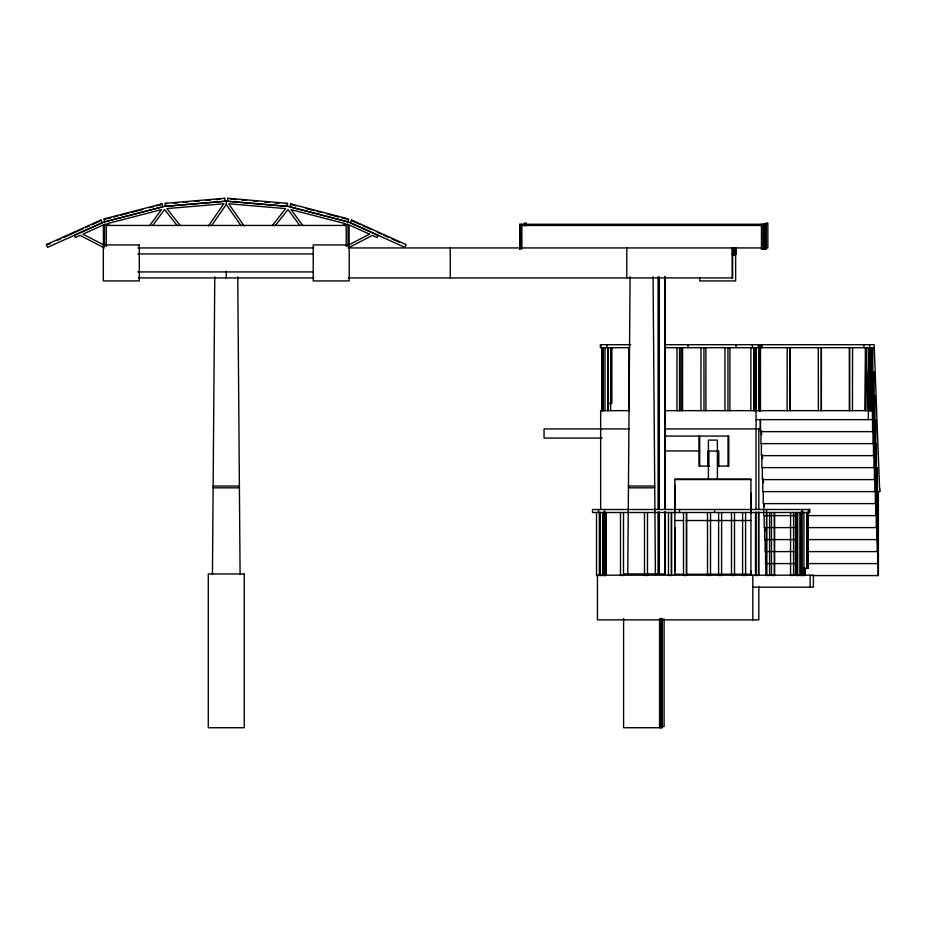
<?xml version="1.0" encoding="UTF-8"?>
<svg xmlns="http://www.w3.org/2000/svg" width="926" height="926" viewBox="0 0 926 926"><rect width="100%" height="100%" fill="white"/><g stroke="black" fill="none" stroke-linecap="round" stroke-linejoin="round"><path stroke-width="1.39" d="M674.857 571.099L674.857 511.835M674.857 510.423L674.857 479.089L750.94 479.089L750.94 575.173L750.94 571.099M708.402 479.089L708.402 440.105L717.395 440.105L717.395 479.089M865.521 347.69L865.416 410.658L865.741 347.69L865.521 410.658L865.521 347.69L868.414 410.658M212.448 574.537L214.774 276.839M627.759 574.537L630.085 276.839M286.03 203.836L286.076 203.234M292.072 204.264L291.921 204.843L296.054 205.919M347.053 219.184L347.204 218.594M208.373 226.002L223.826 203.778L166.888 208.593L180.234 225.527M211.579 225.597L226.268 204.472L226.268 201.162L288.171 206.405L348.326 221.962L378.132 235.343L377.148 237.531L372.379 235.389L348.222 247.936M149.607 225.608L161.564 209.6L107.289 223.641L109.511 225.354M152.836 225.296L164.585 209.554L176.993 225.296M272.302 225.527L285.648 208.593L228.71 203.778L244.163 226.002M275.543 225.296L287.951 209.554L299.7 225.296M343.025 225.354L345.248 223.641L290.972 209.6L302.929 225.608M50.513 243.434L47.909 244.603L47.666 244.059M56.995 240.505L60.896 238.746M63.489 237.577L82.97 228.78M85.562 227.611L89.452 225.851M92.056 224.682L99.846 221.164M106.86 218.825L110.993 217.749M113.748 217.031L117.891 215.955M120.646 215.237L128.911 213.084M131.666 212.367L142.697 209.507M149.595 207.713L153.728 206.637M156.482 205.919L160.615 204.843L160.464 204.264M173.602 203.234L177.861 202.875M183.545 202.389L187.804 202.03M194.9 201.417L199.148 201.058M206.243 200.456L210.503 200.097M216.186 199.611L220.446 199.252M226.268 201.162L164.365 206.405L104.21 221.962L74.404 235.343L75.376 237.531L80.157 235.389L104.314 247.936M524.371 224.254L519.775 224.254L519.775 249.14M526.165 224.254L766.045 224.254M106.328 225.446L346.208 225.446M762.005 225.446L521.581 225.446L521.581 247.936M138.113 247.936L313.798 247.936M348.616 247.936L762.005 247.936M766.045 247.936L767.851 247.936L767.851 223.05L766.045 223.05L766.045 249.14L761.461 249.14L761.461 224.254M137.87 253.932L313.289 253.932M732.628 255.437L732.512 247.936M733.357 255.437L733.473 247.936L733.357 255.437L732.153 254.233M732.941 249.14L732.941 254.233L734.26 255.437L734.26 247.936M137.87 271.931L313.289 271.931M138.564 277.927L313.96 277.927M348.326 277.927L732.64 277.927L732.64 247.936M630.745 344.692L600.372 344.692L600.372 347.69L629.587 347.69M664.671 344.692L874.144 344.692L879.7 491.613L877.304 491.613M664.671 347.69L874.144 347.69M607.688 403.481L611.797 403.481L611.797 347.69M629.437 410.658L600.661 410.658L600.661 509.219M665.4 410.658L872.859 410.658M756.021 419.652L872.558 419.652L872.558 431.643M629.425 428.935L544.048 428.935L544.048 438.079L602.027 438.079M665.4 428.935L760.35 428.935L760.35 419.096M761.704 434.641L761.241 430.648M873.785 434.641L872.859 422.65L872.801 347.69M665.285 436.077L728.797 436.077L728.797 466.056L717.719 466.056M876.413 443.635L876.413 506.615M665.285 450.95L699.709 450.95M762.63 458.636L762.167 454.631M874.711 458.636L873.785 446.645L873.727 371.673L873.635 434.641M709.409 466.056L698.922 466.056L698.922 436.077M877.339 467.63L877.489 542.59L878.415 554.593M674.857 479.541L750.94 479.541M763.556 482.62L763.093 478.626M875.637 482.62L874.711 470.628L874.665 395.668L874.561 458.636M213.142 486.034L239.394 486.034M628.453 486.034L654.717 486.034M213.142 487.828L239.394 487.828M628.453 487.828L654.717 487.828M764.482 506.615L764.019 503.941M795.793 515.608L763.718 515.608L763.718 503.617M807.287 515.608L876.262 515.608L876.262 527.6M674.857 520.516L683.469 520.516M686.34 520.516L750.94 520.516M796.256 527.6L764.182 527.6L764.182 515.608M807.287 527.6L876.725 527.6L876.725 539.592M765.408 530.598L764.945 527.936M877.489 530.598L875.637 494.611L875.591 419.652L875.487 482.62M796.256 539.592L764.644 539.592L764.644 527.6M807.75 539.592L877.188 539.592L877.188 551.595M795.747 551.595L765.107 551.595L765.107 539.592M807.24 551.595L877.651 551.595L877.651 563.587M766.334 554.593L765.871 551.919M796.21 563.587L765.57 563.587L765.57 551.595M807.24 563.587L878.114 563.587L878.114 575.578M804 568.286L808.109 568.286L808.109 512.495M623.592 573.97L665.343 573.97L665.343 511.939M674.857 574.247L683.469 574.247M686.34 574.247L750.94 574.247M671.466 575.463L671.466 512.495L671.489 575.463L668.468 575.463L668.468 512.495M686.513 575.463L686.513 512.495L686.536 575.463L683.515 575.463L683.515 512.495M734.492 575.463L731.494 575.463L731.517 512.495M755.477 575.463L758.498 575.463L758.498 512.495M766.566 509.497L766.578 575.463L769.599 575.463L769.599 512.495M774.472 575.463L774.472 512.495L774.495 575.463L771.474 575.463L771.497 512.495M801.939 575.463L803.942 575.463M812.009 575.578L878.415 575.578L878.369 491.613M752.826 587.165L813.422 587.165L813.422 575.173L597.444 575.173L597.444 619.876L758.822 619.876L758.822 586.714M661.685 726.516L664.092 726.516L664.092 618.753M230.678 199.125L236.35 199.611M242.033 200.097L246.281 200.456M253.388 201.058L257.636 201.417M264.732 202.03L268.991 202.389M274.675 202.875L278.923 203.234M305.696 208.431L313.972 210.572M316.727 211.29L320.859 212.367M327.758 214.161L338.789 217.031M341.544 217.749L345.676 218.825M352.69 221.164L360.48 224.682M363.073 225.851L370.863 229.37M377.357 232.299L381.257 234.058M383.85 235.227L389.047 237.577M391.64 238.746L399.43 242.265M733.056 254.233L734.26 255.437M226.268 204.472L240.957 225.597M105.332 218.594L105.483 219.184M166.46 203.234L166.506 203.836M653.073 276.839L655.411 574.537M237.762 276.839L240.089 574.537M879.7 488.615L879.7 491.613M878.265 491.613L878.265 554.593M875.799 515.608L875.799 503.617L763.255 503.617L763.255 491.613M875.336 503.617L875.336 491.613L762.793 491.613L762.793 479.622M874.873 491.613L874.873 479.622L762.33 479.622L762.33 467.63M874.41 479.622L874.41 467.63L761.855 467.63L761.855 455.638M873.947 467.63L873.947 455.638L761.392 455.638L761.392 443.635M873.484 455.638L873.484 443.635L760.929 443.635L760.929 431.643M873.021 443.635L873.021 431.643L760.466 431.643L760.466 419.652M872.396 410.658L872.396 419.652M871.736 347.69L871.736 410.658M871.632 347.69L871.632 410.658M870.66 347.69L870.66 410.658M870.556 347.69L870.556 410.658M869.653 344.692L869.653 347.69M869.583 347.69L869.491 410.658M868.519 347.69L868.519 410.658M868.414 347.69L868.368 419.652M863.9 344.692L863.854 347.69M852.557 347.69L852.452 410.658M849.559 347.69L849.559 410.658M849.455 347.69L849.455 410.658M821.385 347.69L821.385 410.658M821.281 347.69L821.281 410.658M818.283 347.69L818.387 410.658M810.157 575.173L810.157 587.165M809.509 509.497L809.509 512.495M809.058 509.497L809.174 512.495M808.919 509.497L808.919 512.495M808.467 509.497L808.467 512.495M808.004 512.495L808.004 568.286M807.414 512.495L807.414 568.286M806.997 512.495L806.997 568.286M804.983 568.309L804.983 575.463M804.798 568.309L804.96 575.463M804.625 568.309L804.601 575.463M804.416 568.309L804.439 575.463M804.324 568.309L804.3 575.463M804.115 568.309L804.138 575.463M803.942 512.495L803.965 575.463M802.472 509.497L802.657 512.495M802.356 509.497L802.356 512.495M801.87 575.463L801.696 509.497L801.661 575.463M801.36 512.495L801.314 575.463M801.291 512.495L801.21 575.463M800.77 512.495L800.793 575.463M800.62 512.495L800.596 575.463M800.434 512.495L800.411 575.463M800.226 512.495L800.249 575.463L795.469 575.463L795.48 512.495M797.622 512.495L797.599 575.463M797.413 512.495L797.436 575.463M797.251 512.495L797.228 575.463M793.559 512.495L793.582 575.463L790.561 575.463L790.561 512.495M790.214 347.69L790.214 410.658M790.11 347.69L790.11 410.658M787.216 347.69L787.123 410.658M766.601 512.495L766.601 575.463M766.033 563.587L766.033 575.578M765.918 224.254L765.918 249.14M765.258 224.254L765.258 249.14M765.131 224.254L765.131 249.14M764.425 224.254L764.286 249.14M763.383 224.254L763.383 249.14M763.255 224.254L763.255 249.14M762.005 344.692L762.005 347.69M761.334 344.692L761.334 347.69M760.674 344.692L760.674 347.69M760.443 347.69L760.466 410.658M760.35 344.692L760.292 410.658M760.084 347.69L760.107 410.658M760.003 344.692L759.899 410.658M759.679 344.692L759.783 410.658M759.598 347.69L759.621 410.658M759.436 347.69L759.413 410.658M759.239 347.69L759.123 410.658M759.019 344.692L758.95 410.658M758.822 428.935L758.822 509.219M758.822 512.09L758.822 575.173M758.359 344.692L758.359 347.69M756.033 509.219L756.056 347.69L755.952 410.658M756.033 512.09L756.033 575.173M755.477 512.495L755.5 575.463M754.123 347.69L754.1 410.658M753.868 347.69L753.914 410.658M752.815 575.173L752.815 619.876M752.363 344.692L752.363 347.69M750.893 347.69L750.87 410.658M750.94 493.222L750.94 510.099M750.94 511.812L750.94 513.536M745.58 512.495L745.604 575.463L742.583 575.463L742.606 512.495M736.066 247.994L736.066 254.233L734.862 253.041L734.862 247.936M736.077 344.692L736.031 347.69M735.638 247.821L735.638 280.925L699.662 280.925L699.662 278.043M734.492 512.495L734.515 575.463M734.144 247.936L734.144 255.437M732.165 247.936L732.165 277.927M729.908 347.69L729.885 410.658M728.01 436.077L728.01 466.056M727.94 347.69L727.963 410.658M724.965 347.69L724.942 410.658M721.62 512.495L721.597 575.463L718.599 575.463L718.622 512.495M718.796 466.056L718.796 451.066L708.02 451.066L708.02 466.056M718.02 451.066L718.02 466.056M714.594 509.497L714.594 512.495M710.531 512.495L710.508 575.463L707.51 575.463L707.51 512.495M708.807 451.066L708.807 466.056M705.89 347.69L705.913 410.658M703.957 347.69L703.98 410.658M700.982 347.69L700.959 410.658M699.709 436.077L699.709 466.056M688.053 344.692L688.053 347.69M682.578 347.69L682.555 410.658M681.906 347.69L681.906 410.658M679.962 347.69L679.985 410.658M679.545 347.69L679.545 410.658M679.557 509.497L679.51 512.495M676.987 347.69L676.964 410.658M674.857 485.178L674.857 510.099M674.857 511.8L674.857 513.536M674.857 527.6L674.857 575.173M665.343 276.793L665.343 509.057M664.718 276.793L664.718 509.057M664.718 511.939L664.718 573.97M662.229 618.51L662.229 727.72L623.592 727.72L623.592 618.51M661.442 618.51L661.442 727.72M660.608 618.51L660.608 727.72M659.578 618.51L659.578 727.72M659.324 276.793L659.324 509.057M659.324 511.939L659.324 573.97M658.039 276.793L658.039 509.057M658.039 511.939L658.039 573.97M647.505 512.495L647.482 575.463L644.484 575.463L644.484 512.495M628.986 347.69L629.009 410.658M626.786 247.936L626.786 277.927M623.511 512.495L623.487 575.463L620.489 575.463L620.489 512.495M611.38 347.69L611.38 403.481M611.091 347.69L611.091 403.481M610.685 347.69L610.604 410.658M608.093 410.658L608.023 347.69L608 410.658M606.993 344.692L606.993 347.69M606.113 512.495L606.09 575.463M605.905 512.495L605.928 575.463M605.731 512.495L605.743 575.463M605.569 575.463L605.546 512.495L605.43 575.463M605.268 512.495L605.245 575.463M605.025 347.69L605.002 410.658M605.083 512.495L605.06 575.463M604.782 512.495L604.898 575.463M604.597 512.495L604.574 575.463M604.47 509.497L604.389 575.463M604.215 512.495L604.238 575.463M604.099 512.495L604.122 575.463M603.914 512.495L603.937 575.463M603.752 512.495L603.567 575.463M603.544 512.495L603.382 575.463M603.358 512.495L603.208 575.463M603.104 347.69L603.127 410.658M603.023 512.495L603 575.463L600.002 575.463L600.002 512.495M602.919 347.69L602.942 410.658M602.745 347.69L602.768 410.658M602.56 347.69L602.583 410.658M602.317 347.69L602.294 410.658M602.143 347.69L602.12 410.658M601.958 347.69L601.935 410.658M601.043 344.692L600.997 347.69M600.361 512.495L600.384 575.463M600.175 512.495L600.198 575.463M599.527 512.495L599.527 575.463L596.506 575.463L596.506 512.495M599.504 512.495L599.504 575.463M598.474 509.497L598.474 512.495M526.165 225.817L526.165 223.05L524.359 223.05L524.359 225.817M521.581 224.254L521.581 249.14M519.914 224.254L519.914 249.14M450.256 247.936L450.256 277.927M348.014 246.374L348.014 224.254L346.208 224.254L346.208 246.536M226.268 271.295L226.268 277.927M106.328 246.536L106.328 224.254L104.522 224.254L104.522 246.374M227.808 198.28L227.564 201.278L287.315 206.348L287.569 203.361L227.808 198.28M290.614 203.882L289.861 206.787L347.898 221.881L348.662 218.976L290.614 203.882M351.567 220.006L350.341 222.738L404.998 247.404L406.236 244.672L351.567 220.006M369.59 234.139L349.125 244.765L349.125 224.949L369.59 234.139M100.957 220.006L46.3 244.672L47.539 247.404L102.196 222.738L100.957 220.006M103.411 224.949L82.946 234.139L103.411 244.765L103.411 224.949M161.923 203.882L103.874 218.976L104.626 221.881L162.675 206.787L161.923 203.882M224.717 198.28L164.967 203.361L165.222 206.348L224.972 201.278L224.717 198.28M139.305 244.939L103.33 244.939L103.33 280.925L139.305 280.925L139.305 244.939M349.206 244.939L313.231 244.939L313.231 280.925L349.206 280.925L349.206 244.939M809.625 509.497L592.501 509.497L592.547 512.495L809.625 512.495L809.625 509.497M244.256 573.97L208.281 573.97L208.281 727.72L244.256 727.72L244.256 573.97M807.703 568.286L807.703 512.495L807.588 568.286"/></g></svg>
